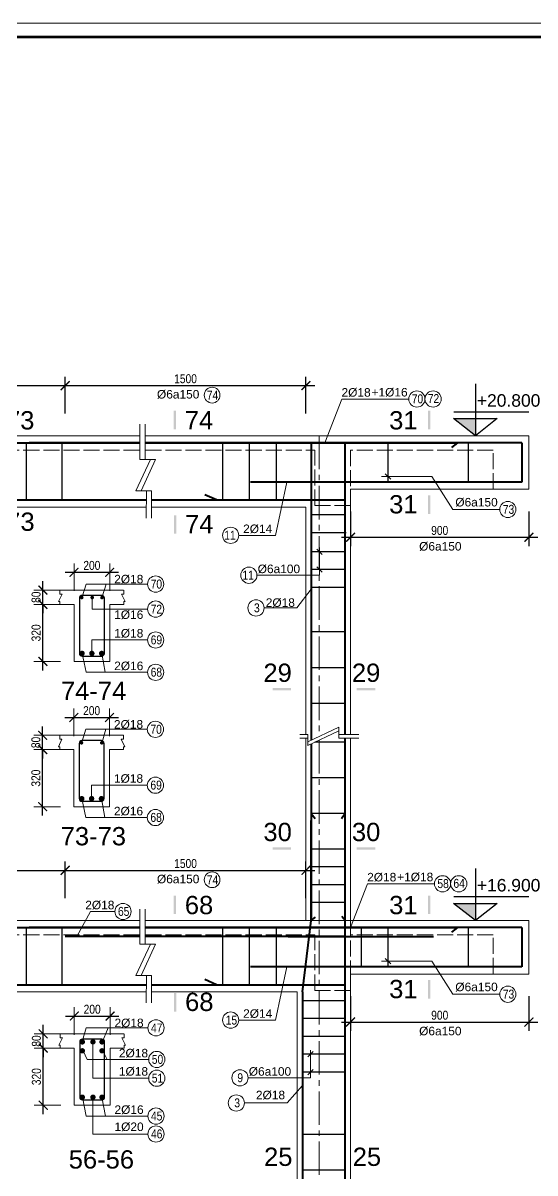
# Model space of a CAD drawing. Header units: inches. Extents: x 1604615 to 1925968, y -294302 to 52467.
# Drawn here: x 1695457 to 1706939, y -235985 to -210202 of the extents above; entities that cross this region are included whole.
import ezdxf

# ---------------------------------------------------------------- set-up
doc = ezdxf.new("R2010")
doc.units = ezdxf.units.IN
doc.header["$LTSCALE"] = 20
doc.header["$MEASUREMENT"] = 0
doc.linetypes.add('ACAD_ISO02W100', pattern=[15, 12, -3])
doc.linetypes.add('CENTER2', pattern=[1.125, 0.75, -0.125, 0.125, -0.125])
doc.layers.get('0').update_dxf_attribs({"lineweight": 13})
for name, color, linetype, lineweight in [('BORDER', 3, 'Continuous', 40), ('Duong bao', 4, 'Continuous', 30), ('duong thep', 211, 'Continuous', 70), ('net 0.2', 5, 'Continuous', 20), ('net dut', 7, 'Continuous', 9), ('truc', 16, 'CENTER2', 9)]:
    doc.layers.add(name, color=color, linetype=linetype, lineweight=lineweight)
doc.layers.add('kt', color=7, linetype='Continuous')
doc.layers.add('TEXT', color=9, linetype='Continuous')
doc.styles.add('chu', font='VHELVCN.TTF')
doc.styles.add('thep', font='ARIAL.TTF')
doc.dimstyles.new('tl100', dxfattribs={"dimscale": 100, "dimtxt": 2, "dimasz": 2, "dimexe": 2, "dimexo": 5, "dimgap": 0.5, "dimtad": 1, "dimdec": 0, "dimzin": 0, "dimdsep": 46, "dimtxsty": 'chu', "dimblk": 'ARCHTICK', "dimcen": 1, "dimdle": 2, "dimclrd": 1, "dimclre": 1, "dimclrt": 2, "dimadec": 0, "dimazin": 0, "dimtfac": 1, "dimtdec": 0, "dimtix": 1, "dimtofl": 0, "dimtmove": 0, "dimatfit": 3, "dimldrblk": 'ARCHTICK', "dimfxl": 1, "dimtolj": 1, "dimtzin": 0, "dimarcsym": 0})
doc.dimstyles.new('tl25', dxfattribs={"dimscale": 100, "dimtxt": 2, "dimasz": 2, "dimexe": 2, "dimexo": 3, "dimgap": 0.5, "dimtad": 1, "dimdec": 0, "dimlfac": 0.25, "dimdsep": 46, "dimtxsty": 'chu', "dimblk": 'ARCHTICK', "dimcen": 8, "dimdle": 2, "dimclrd": 1, "dimclre": 1, "dimclrt": 2, "dimadec": 0, "dimazin": 0, "dimtfac": 0.1, "dimtdec": 0, "dimtix": 1, "dimtmove": 2, "dimatfit": 3, "dimldrblk": 'ARCHTICK', "dimfxl": 6, "dimfxlon": 1, "dimtolj": 1, "dimlwe": -1, "dimarcsym": 0})

# ---------------------------------------------------------------- blocks, each defined once
blk = doc.blocks.new('_ArchTick')
at = {"color": 0, "linetype": 'ByBlock', "const_width": 0.15}
blk.add_lwpolyline([(-0.5, -0.5), (0.5, 0.5)], dxfattribs=at)
blk = doc.blocks.new('*D123')
at = {"color": 1, "lineweight": -2}
for p, q in [((1691526, -229199), (1696602, -229199)), ((1691726, -229823), (1691726, -228999)), ((1696402, -229823), (1696402, -228999))]:
    blk.add_line(p, q, dxfattribs=at)
at = {"layer": 'Defpoints', "color": 0}
for p in [(1696402, -229199), (1691726, -230323), (1696402, -230323)]:
    blk.add_point(p, dxfattribs=at)
at = {"color": 1, "lineweight": -2, "xscale": 200, "yscale": 200, "zscale": 200, "rotation": 180}
blk.add_blockref('_ArchTick', (1691726, -229199), dxfattribs=at)
at = {"color": 1, "lineweight": -2, "xscale": 200, "yscale": 200, "zscale": 200}
blk.add_blockref('_ArchTick', (1696402, -229199), dxfattribs=at)
at = {"color": 2, "insert": (1694064, -229047), "char_height": 200, "attachment_point": 5, "style": 'chu'}
blk.add_mtext('\\A1;2650', dxfattribs=at)
blk = doc.blocks.new('*D124')
at = {"color": 1, "lineweight": -2}
for p, q in [((1696202, -229199), (1702002, -229199)), ((1696402, -229823), (1696402, -228999)), ((1701802, -229823), (1701802, -228999))]:
    blk.add_line(p, q, dxfattribs=at)
at = {"layer": 'Defpoints', "color": 0}
for p in [(1701802, -229199), (1696402, -230323), (1701802, -230323)]:
    blk.add_point(p, dxfattribs=at)
at = {"color": 1, "lineweight": -2, "xscale": 200, "yscale": 200, "zscale": 200, "rotation": 180}
blk.add_blockref('_ArchTick', (1696402, -229199), dxfattribs=at)
at = {"color": 1, "lineweight": -2, "xscale": 200, "yscale": 200, "zscale": 200}
blk.add_blockref('_ArchTick', (1701802, -229199), dxfattribs=at)
at = {"color": 2, "insert": (1699102, -229047), "char_height": 200, "attachment_point": 5, "style": 'chu'}
blk.add_mtext('\\A1;1500', dxfattribs=at)
blk = doc.blocks.new('*D336')
at = {"color": 1, "lineweight": -2}
for p, q in [((1702802, -232023), (1702802, -232800)), ((1706802, -232023), (1706802, -232800)), ((1702602, -232600), (1707002, -232600))]:
    blk.add_line(p, q, dxfattribs=at)
at = {"layer": 'Defpoints', "color": 0}
for p in [(1702802, -231523), (1706802, -231523), (1706802, -232600)]:
    blk.add_point(p, dxfattribs=at)
at = {"color": 1, "lineweight": -2, "xscale": 200, "yscale": 200, "zscale": 200, "rotation": 180}
blk.add_blockref('_ArchTick', (1702802, -232600), dxfattribs=at)
at = {"color": 1, "lineweight": -2, "xscale": 200, "yscale": 200, "zscale": 200}
blk.add_blockref('_ArchTick', (1706802, -232600), dxfattribs=at)
at = {"color": 2, "insert": (1704802, -232448), "char_height": 200, "attachment_point": 5, "style": 'chu'}
blk.add_mtext('\\A1;900', dxfattribs=at)
blk = doc.blocks.new('*D346')
at = {"color": 1, "lineweight": -2}
for p, q in [((1702802, -221155), (1702802, -221932)), ((1706802, -221155), (1706802, -221932)), ((1702602, -221732), (1707002, -221732))]:
    blk.add_line(p, q, dxfattribs=at)
at = {"layer": 'Defpoints', "color": 0}
for p in [(1702802, -220655), (1706802, -220655), (1706802, -221732)]:
    blk.add_point(p, dxfattribs=at)
at = {"color": 1, "lineweight": -2, "xscale": 200, "yscale": 200, "zscale": 200, "rotation": 180}
blk.add_blockref('_ArchTick', (1702802, -221732), dxfattribs=at)
at = {"color": 1, "lineweight": -2, "xscale": 200, "yscale": 200, "zscale": 200}
blk.add_blockref('_ArchTick', (1706802, -221732), dxfattribs=at)
at = {"color": 2, "insert": (1704802, -221580), "char_height": 200, "attachment_point": 5, "style": 'chu'}
blk.add_mtext('\\A1;900', dxfattribs=at)
blk = doc.blocks.new('*D133')
at = {"color": 1, "lineweight": -2}
blk.add_line((1707823, -239027), (1707823, -234200), dxfattribs=at)
at = {"color": 1}
for p, q in [((1707223, -234400), (1708023, -234400)), ((1707223, -238827), (1708023, -238827))]:
    blk.add_line(p, q, dxfattribs=at)
at = {"layer": 'Defpoints', "color": 0}
for p in [(1702682, -234400), (1707823, -234400), (1702682, -238827)]:
    blk.add_point(p, dxfattribs=at)
at = {"color": 1, "lineweight": -2, "xscale": 200, "yscale": 200, "zscale": 200}
for p, rotation in [((1707823, -234400), 90), ((1707823, -238827), 270)]:
    blk.add_blockref('_ArchTick', p, dxfattribs=dict(at, rotation=rotation))
at = {"color": 2, "insert": (1707671, -236614), "char_height": 200, "attachment_point": 5, "rotation": 90, "style": 'chu'}
blk.add_mtext('\\A1;2700', dxfattribs=at)
blk = doc.blocks.new('*D134')
at = {"color": 1}
for p, q in [((1707223, -231999), (1708023, -231999)), ((1707223, -234400), (1708023, -234400))]:
    blk.add_line(p, q, dxfattribs=at)
at = {"color": 1, "lineweight": -2}
blk.add_line((1707823, -234600), (1707823, -231799), dxfattribs=at)
at = {"layer": 'Defpoints', "color": 0}
for p in [(1701402, -231999), (1707823, -231999), (1702682, -234400)]:
    blk.add_point(p, dxfattribs=at)
at = {"color": 1, "lineweight": -2, "xscale": 200, "yscale": 200, "zscale": 200}
for p, rotation in [((1707823, -231999), 90), ((1707823, -234400), 270)]:
    blk.add_blockref('_ArchTick', p, dxfattribs=dict(at, rotation=rotation))
at = {"color": 2, "insert": (1707671, -233200), "char_height": 200, "attachment_point": 5, "rotation": 90, "style": 'chu'}
blk.add_mtext('\\A1;600', dxfattribs=at)
blk = doc.blocks.new('*D135')
at = {"color": 1, "lineweight": -2}
blk.add_line((1707823, -230523), (1707823, -227760), dxfattribs=at)
at = {"color": 1}
for p, q in [((1707223, -227960), (1708023, -227960)), ((1707223, -230323), (1708023, -230323))]:
    blk.add_line(p, q, dxfattribs=at)
at = {"layer": 'Defpoints', "color": 0}
for p in [(1702682, -227960), (1707823, -227960), (1702802, -230323)]:
    blk.add_point(p, dxfattribs=at)
at = {"color": 1, "lineweight": -2, "xscale": 200, "yscale": 200, "zscale": 200}
for p, rotation in [((1707823, -227960), 90), ((1707823, -230323), 270)]:
    blk.add_blockref('_ArchTick', p, dxfattribs=dict(at, rotation=rotation))
at = {"color": 2, "insert": (1707671, -229141), "char_height": 200, "attachment_point": 5, "rotation": 90, "style": 'chu'}
blk.add_mtext('\\A1;600', dxfattribs=at)
blk = doc.blocks.new('*D136')
at = {"color": 1, "lineweight": -2}
blk.add_line((1707823, -228160), (1707823, -223332), dxfattribs=at)
at = {"color": 1}
for p, q in [((1707223, -223532), (1708023, -223532)), ((1707223, -227960), (1708023, -227960))]:
    blk.add_line(p, q, dxfattribs=at)
at = {"layer": 'Defpoints', "color": 0}
for p in [(1702682, -223532), (1707823, -223532), (1702682, -227960)]:
    blk.add_point(p, dxfattribs=at)
at = {"color": 1, "lineweight": -2, "xscale": 200, "yscale": 200, "zscale": 200}
for p, rotation in [((1707823, -223532), 90), ((1707823, -227960), 270)]:
    blk.add_blockref('_ArchTick', p, dxfattribs=dict(at, rotation=rotation))
at = {"color": 2, "insert": (1707671, -225746), "char_height": 200, "attachment_point": 5, "rotation": 90, "style": 'chu'}
blk.add_mtext('\\A1;2700', dxfattribs=at)
blk = doc.blocks.new('*D137')
at = {"color": 1, "lineweight": -2}
blk.add_line((1707823, -223732), (1707823, -220932), dxfattribs=at)
at = {"color": 1}
for p, q in [((1707223, -221132), (1708023, -221132)), ((1707223, -223532), (1708023, -223532))]:
    blk.add_line(p, q, dxfattribs=at)
at = {"layer": 'Defpoints', "color": 0}
for p in [(1701402, -221132), (1707823, -221132), (1702682, -223532)]:
    blk.add_point(p, dxfattribs=at)
at = {"color": 1, "lineweight": -2, "xscale": 200, "yscale": 200, "zscale": 200}
for p, rotation in [((1707823, -221132), 90), ((1707823, -223532), 270)]:
    blk.add_blockref('_ArchTick', p, dxfattribs=dict(at, rotation=rotation))
at = {"color": 2, "insert": (1707671, -222332), "char_height": 200, "attachment_point": 5, "rotation": 90, "style": 'chu'}
blk.add_mtext('\\A1;600', dxfattribs=at)
blk = doc.blocks.new('*D361')
at = {"color": 1, "lineweight": -2}
blk.add_line((1708723, -241391), (1708723, -230123), dxfattribs=at)
at = {"color": 1}
for p, q in [((1708123, -230323), (1708923, -230323)), ((1708123, -241191), (1708923, -241191))]:
    blk.add_line(p, q, dxfattribs=at)
at = {"layer": 'Defpoints', "color": 0}
for p in [(1706802, -230323), (1708723, -230323), (1706802, -241191)]:
    blk.add_point(p, dxfattribs=at)
at = {"color": 1, "lineweight": -2, "xscale": 200, "yscale": 200, "zscale": 200}
for p, rotation in [((1708723, -230323), 90), ((1708723, -241191), 270)]:
    blk.add_blockref('_ArchTick', p, dxfattribs=dict(at, rotation=rotation))
at = {"color": 2, "insert": (1708571, -235757), "char_height": 200, "attachment_point": 5, "rotation": 90, "style": 'chu'}
blk.add_mtext('\\A1;3900', dxfattribs=at)
blk = doc.blocks.new('*D362')
at = {"color": 1, "lineweight": -2}
blk.add_line((1708723, -230523), (1708723, -219255), dxfattribs=at)
at = {"color": 1}
for p, q in [((1708123, -219455), (1708923, -219455)), ((1708123, -230323), (1708923, -230323))]:
    blk.add_line(p, q, dxfattribs=at)
at = {"layer": 'Defpoints', "color": 0}
for p in [(1706802, -219455), (1708723, -219455), (1706802, -230323)]:
    blk.add_point(p, dxfattribs=at)
at = {"color": 1, "lineweight": -2, "xscale": 200, "yscale": 200, "zscale": 200}
for p, rotation in [((1708723, -219455), 90), ((1708723, -230323), 270)]:
    blk.add_blockref('_ArchTick', p, dxfattribs=dict(at, rotation=rotation))
at = {"color": 2, "insert": (1708571, -224889), "char_height": 200, "attachment_point": 5, "rotation": 90, "style": 'chu'}
blk.add_mtext('\\A1;3900', dxfattribs=at)
blk = doc.blocks.new('*D239')
at = {"color": 1}
for p, q in [((1696608, -232885), (1696608, -232266)), ((1697408, -232885), (1697408, -232266))]:
    blk.add_line(p, q, dxfattribs=at)
at = {"color": 1, "lineweight": -2}
blk.add_line((1696408, -232466), (1697608, -232466), dxfattribs=at)
at = {"layer": 'Defpoints', "color": 0}
for p in [(1697408, -232466), (1696608, -233185), (1697408, -233185)]:
    blk.add_point(p, dxfattribs=at)
at = {"color": 1, "lineweight": -2, "xscale": 200, "yscale": 200, "zscale": 200, "rotation": 180}
blk.add_blockref('_ArchTick', (1696608, -232466), dxfattribs=at)
at = {"color": 1, "lineweight": -2, "xscale": 200, "yscale": 200, "zscale": 200}
blk.add_blockref('_ArchTick', (1697408, -232466), dxfattribs=at)
at = {"color": 2, "insert": (1697008, -232314), "char_height": 200, "attachment_point": 5, "style": 'chu'}
blk.add_mtext('\\A1;200', dxfattribs=at)
blk = doc.blocks.new('*D240')
at = {"color": 1, "lineweight": -2}
blk.add_line((1695910, -234665), (1695910, -232985), dxfattribs=at)
at = {"color": 1}
for p, q in [((1696308, -233185), (1695710, -233185)), ((1696308, -234465), (1695710, -234465))]:
    blk.add_line(p, q, dxfattribs=at)
at = {"layer": 'Defpoints', "color": 0}
for p in [(1695910, -233185), (1696608, -233185), (1696608, -234465)]:
    blk.add_point(p, dxfattribs=at)
at = {"color": 1, "lineweight": -2, "xscale": 200, "yscale": 200, "zscale": 200}
for p, rotation in [((1695910, -233185), 90), ((1695910, -234465), 270)]:
    blk.add_blockref('_ArchTick', p, dxfattribs=dict(at, rotation=rotation))
at = {"color": 2, "insert": (1695758, -233825), "char_height": 200, "attachment_point": 5, "rotation": 90, "style": 'chu'}
blk.add_mtext('\\A1;320', dxfattribs=at)
blk = doc.blocks.new('*D241')
at = {"color": 1, "lineweight": -2}
for p, q in [((1695910, -232865), (1695910, -232665)), ((1695910, -233185), (1695910, -232865)), ((1695910, -233185), (1695910, -233385))]:
    blk.add_line(p, q, dxfattribs=at)
at = {"color": 1}
for p, q in [((1696308, -232865), (1695710, -232865)), ((1696308, -233185), (1695710, -233185))]:
    blk.add_line(p, q, dxfattribs=at)
at = {"layer": 'Defpoints', "color": 0}
for p in [(1695910, -232865), (1696608, -232865), (1696608, -233185)]:
    blk.add_point(p, dxfattribs=at)
at = {"color": 1, "lineweight": -2, "xscale": 200, "yscale": 200, "zscale": 200}
for p, rotation in [((1695910, -232865), 270), ((1695910, -233185), 90)]:
    blk.add_blockref('_ArchTick', p, dxfattribs=dict(at, rotation=rotation))
at = {"color": 2, "insert": (1695758, -233025), "char_height": 200, "attachment_point": 5, "rotation": 90, "style": 'chu'}
blk.add_mtext('\\A1;80', dxfattribs=at)
blk = doc.blocks.new('*D272')
at = {"color": 1}
for p, q in [((1696596, -226192), (1696596, -225573)), ((1697396, -226192), (1697396, -225573))]:
    blk.add_line(p, q, dxfattribs=at)
at = {"color": 1, "lineweight": -2}
blk.add_line((1696396, -225773), (1697596, -225773), dxfattribs=at)
at = {"layer": 'Defpoints', "color": 0}
for p in [(1697396, -225773), (1696596, -226492), (1697396, -226492)]:
    blk.add_point(p, dxfattribs=at)
at = {"color": 1, "lineweight": -2, "xscale": 200, "yscale": 200, "zscale": 200, "rotation": 180}
blk.add_blockref('_ArchTick', (1696596, -225773), dxfattribs=at)
at = {"color": 1, "lineweight": -2, "xscale": 200, "yscale": 200, "zscale": 200}
blk.add_blockref('_ArchTick', (1697396, -225773), dxfattribs=at)
at = {"color": 2, "insert": (1696996, -225620), "char_height": 200, "attachment_point": 5, "style": 'chu'}
blk.add_mtext('\\A1;200', dxfattribs=at)
blk = doc.blocks.new('*D273')
at = {"color": 1, "lineweight": -2}
blk.add_line((1695898, -227972), (1695898, -226292), dxfattribs=at)
at = {"color": 1}
for p, q in [((1696296, -226492), (1695698, -226492)), ((1696296, -227772), (1695698, -227772))]:
    blk.add_line(p, q, dxfattribs=at)
at = {"layer": 'Defpoints', "color": 0}
for p in [(1695898, -226492), (1696596, -226492), (1696596, -227772)]:
    blk.add_point(p, dxfattribs=at)
at = {"color": 1, "lineweight": -2, "xscale": 200, "yscale": 200, "zscale": 200}
for p, rotation in [((1695898, -226492), 90), ((1695898, -227772), 270)]:
    blk.add_blockref('_ArchTick', p, dxfattribs=dict(at, rotation=rotation))
at = {"color": 2, "insert": (1695746, -227132), "char_height": 200, "attachment_point": 5, "rotation": 90, "style": 'chu'}
blk.add_mtext('\\A1;320', dxfattribs=at)
blk = doc.blocks.new('*D274')
at = {"color": 1, "lineweight": -2}
for p, q in [((1695898, -226172), (1695898, -225972)), ((1695898, -226492), (1695898, -226172)), ((1695898, -226492), (1695898, -226692))]:
    blk.add_line(p, q, dxfattribs=at)
at = {"color": 1}
for p, q in [((1696296, -226172), (1695698, -226172)), ((1696296, -226492), (1695698, -226492))]:
    blk.add_line(p, q, dxfattribs=at)
at = {"layer": 'Defpoints', "color": 0}
for p in [(1695898, -226172), (1696596, -226172), (1696596, -226492)]:
    blk.add_point(p, dxfattribs=at)
at = {"color": 1, "lineweight": -2, "xscale": 200, "yscale": 200, "zscale": 200}
for p, rotation in [((1695898, -226172), 270), ((1695898, -226492), 90)]:
    blk.add_blockref('_ArchTick', p, dxfattribs=dict(at, rotation=rotation))
at = {"color": 2, "insert": (1695746, -226332), "char_height": 200, "attachment_point": 5, "rotation": 90, "style": 'chu'}
blk.add_mtext('\\A1;80', dxfattribs=at)
blk = doc.blocks.new('*D275')
at = {"color": 1}
for p, q in [((1696601, -222936), (1696601, -222317)), ((1697401, -222936), (1697401, -222317))]:
    blk.add_line(p, q, dxfattribs=at)
at = {"color": 1, "lineweight": -2}
blk.add_line((1696401, -222517), (1697601, -222517), dxfattribs=at)
at = {"layer": 'Defpoints', "color": 0}
for p in [(1697401, -222517), (1696601, -223236), (1697401, -223236)]:
    blk.add_point(p, dxfattribs=at)
at = {"color": 1, "lineweight": -2, "xscale": 200, "yscale": 200, "zscale": 200, "rotation": 180}
blk.add_blockref('_ArchTick', (1696601, -222517), dxfattribs=at)
at = {"color": 1, "lineweight": -2, "xscale": 200, "yscale": 200, "zscale": 200}
blk.add_blockref('_ArchTick', (1697401, -222517), dxfattribs=at)
at = {"color": 2, "insert": (1697001, -222364), "char_height": 200, "attachment_point": 5, "style": 'chu'}
blk.add_mtext('\\A1;200', dxfattribs=at)
blk = doc.blocks.new('*D276')
at = {"color": 1}
for p, q in [((1696301, -223236), (1695703, -223236)), ((1696301, -224516), (1695703, -224516))]:
    blk.add_line(p, q, dxfattribs=at)
at = {"color": 1, "lineweight": -2}
blk.add_line((1695903, -224716), (1695903, -223036), dxfattribs=at)
at = {"layer": 'Defpoints', "color": 0}
for p in [(1695903, -223236), (1696601, -223236), (1696601, -224516)]:
    blk.add_point(p, dxfattribs=at)
at = {"color": 1, "lineweight": -2, "xscale": 200, "yscale": 200, "zscale": 200}
for p, rotation in [((1695903, -223236), 90), ((1695903, -224516), 270)]:
    blk.add_blockref('_ArchTick', p, dxfattribs=dict(at, rotation=rotation))
at = {"color": 2, "insert": (1695751, -223876), "char_height": 200, "attachment_point": 5, "rotation": 90, "style": 'chu'}
blk.add_mtext('\\A1;320', dxfattribs=at)
blk = doc.blocks.new('*D277')
at = {"color": 1, "lineweight": -2}
for p, q in [((1695903, -222916), (1695903, -222716)), ((1695903, -223236), (1695903, -222916)), ((1695903, -223236), (1695903, -223436))]:
    blk.add_line(p, q, dxfattribs=at)
at = {"color": 1}
for p, q in [((1696301, -222916), (1695703, -222916)), ((1696301, -223236), (1695703, -223236))]:
    blk.add_line(p, q, dxfattribs=at)
at = {"layer": 'Defpoints', "color": 0}
for p in [(1695903, -222916), (1696601, -222916), (1696601, -223236)]:
    blk.add_point(p, dxfattribs=at)
at = {"color": 1, "lineweight": -2, "xscale": 200, "yscale": 200, "zscale": 200}
for p, rotation in [((1695903, -222916), 270), ((1695903, -223236), 90)]:
    blk.add_blockref('_ArchTick', p, dxfattribs=dict(at, rotation=rotation))
at = {"color": 2, "insert": (1695751, -223076), "char_height": 200, "attachment_point": 5, "rotation": 90, "style": 'chu'}
blk.add_mtext('\\A1;80', dxfattribs=at)
blk = doc.blocks.new('*D279')
at = {"color": 1, "lineweight": -2}
for p, q in [((1691526, -218332), (1696602, -218332)), ((1691726, -218955), (1691726, -218132)), ((1696402, -218955), (1696402, -218132))]:
    blk.add_line(p, q, dxfattribs=at)
at = {"layer": 'Defpoints', "color": 0}
for p in [(1696402, -218332), (1691726, -219455), (1696402, -219455)]:
    blk.add_point(p, dxfattribs=at)
at = {"color": 1, "lineweight": -2, "xscale": 200, "yscale": 200, "zscale": 200, "rotation": 180}
blk.add_blockref('_ArchTick', (1691726, -218332), dxfattribs=at)
at = {"color": 1, "lineweight": -2, "xscale": 200, "yscale": 200, "zscale": 200}
blk.add_blockref('_ArchTick', (1696402, -218332), dxfattribs=at)
at = {"color": 2, "insert": (1694064, -218179), "char_height": 200, "attachment_point": 5, "style": 'chu'}
blk.add_mtext('\\A1;2650', dxfattribs=at)
blk = doc.blocks.new('*D280')
at = {"color": 1, "lineweight": -2}
for p, q in [((1696202, -218332), (1702002, -218332)), ((1696402, -218955), (1696402, -218132)), ((1701802, -218955), (1701802, -218132))]:
    blk.add_line(p, q, dxfattribs=at)
at = {"layer": 'Defpoints', "color": 0}
for p in [(1701802, -218332), (1696402, -219455), (1701802, -219455)]:
    blk.add_point(p, dxfattribs=at)
at = {"color": 1, "lineweight": -2, "xscale": 200, "yscale": 200, "zscale": 200, "rotation": 180}
blk.add_blockref('_ArchTick', (1696402, -218332), dxfattribs=at)
at = {"color": 1, "lineweight": -2, "xscale": 200, "yscale": 200, "zscale": 200}
blk.add_blockref('_ArchTick', (1701802, -218332), dxfattribs=at)
at = {"color": 2, "insert": (1699102, -218179), "char_height": 200, "attachment_point": 5, "style": 'chu'}
blk.add_mtext('\\A1;1500', dxfattribs=at)

msp = doc.modelspace()

# ---------------------------------------------------------------- hatches: boundary and pattern name
at = {"layer": 'kt'}
for points in [[(1705113.4, -219071.7), (1705603.1, -219455.5), (1705603.1, -219071.7)], [(1705113.4, -219071.7), (1705603.1, -219455.5), (1705603.1, -219071.7)], [(1705113.4, -229939.5), (1705603.1, -230323.2), (1705603.1, -229939.5)], [(1705113.4, -229939.5), (1705603.1, -230323.2), (1705603.1, -229939.5)]]:
    msp.add_hatch(color=256, dxfattribs=at).paths.add_polyline_path(points)

# ---------------------------------------------------------------- linework, layer by layer
at = {"ltscale": 0.1}
for p, q in [((1698079.7, -219198.5), (1698079.7, -219988.1)), ((1698199.7, -219988.1), (1698199.7, -219198.5)), ((1706802, -220655.5), (1706802, -219455.5)), ((1697988, -220688.6), (1698312.9, -219988.1)), ((1698079.7, -219988.1), (1698431.4, -219988.1)), ((1698431.4, -219988.1), (1698106.5, -220688.6)), ((1698312.9, -219988.1), (1698199.7, -219988.1)), ((1698223.1, -220688.6), (1697988, -220688.6)), ((1698106.5, -220688.6), (1698339.7, -220688.6)), ((1698221, -221300.6), (1698223.1, -220688.6)), ((1698339.7, -220688.6), (1698339.7, -221300.6)), ((1702802, -220655.5), (1702802, -226152.8)), ((1702802, -220655.5), (1706802, -220655.5)), ((1694253.4, -221055.5), (1698221.8, -221055.5)), ((1698339.7, -221055.5), (1701802, -221055.5)), ((1701802, -221055.5), (1701802, -226152.8)), ((1701802, -226235.4), (1701802, -230323.2)), ((1702802, -226235.4), (1702802, -230323.2)), ((1698079.7, -230066.2), (1698079.7, -230855.9)), ((1698199.7, -230855.9), (1698199.7, -230066.2)), ((1701802, -230323.2), (1702802, -230323.2)), ((1706802, -231523.2), (1706802, -230323.2)), ((1697988, -231556.4), (1698312.9, -230855.9)), ((1698079.7, -230855.9), (1698431.4, -230855.9)), ((1698431.4, -230855.9), (1698106.5, -231556.4)), ((1698312.9, -230855.9), (1698199.7, -230855.9)), ((1698223.1, -231556.4), (1697988, -231556.4)), ((1698106.5, -231556.4), (1698339.7, -231556.4)), ((1698221, -232168.4), (1698223.1, -231556.4)), ((1698339.7, -231556.4), (1698339.7, -232168.4)), ((1702802, -231523.2), (1702802, -236649.2)), ((1702802, -231523.2), (1706802, -231523.2)), ((1694253.4, -231923.2), (1698221.8, -231923.2)), ((1698339.7, -231923.2), (1701602, -231923)), ((1701602, -231923.2), (1701602, -236649.2))]:
    msp.add_line(p, q, dxfattribs=at)
for p, q in [((1703701.9, -220429.9), (1703582.2, -220309.4)), ((1702162.2, -222115.7), (1702042.5, -221995.2)), ((1702162.2, -222515.7), (1702042.5, -222395.2)), ((1696601.2, -222915.8), (1696288.8, -222915.8)), ((1697401.2, -222915.8), (1696601.2, -222915.8)), ((1696781.2, -223065.8), (1696869.9, -222781.1)), ((1696869.9, -222781.1), (1698250.1, -222781.1)), ((1697234.3, -223065.8), (1697323, -222781.1)), ((1697401.2, -222915.8), (1697713.6, -222915.8)), ((1696601.2, -223235.8), (1696285.2, -223235.8)), ((1696601.2, -223235.8), (1696601.2, -224515.8)), ((1697008.9, -223083.2), (1697008.9, -223341.7)), ((1697401.2, -224515.8), (1697401.2, -223235.8)), ((1697401.2, -223235.8), (1697717.2, -223235.8)), ((1697008.9, -223341.7), (1698250, -223341.7)), ((1697001.2, -224335.8), (1697001.2, -224034.6)), ((1697001.2, -224034.6), (1698243.9, -224034.6)), ((1696601.2, -224515.8), (1697401.2, -224515.8)), ((1696775.7, -226321.9), (1696864.4, -226037.1)), ((1696864.4, -226037.1), (1698244.6, -226037.1)), ((1697228.8, -226321.9), (1697317.5, -226037.1)), ((1696595.7, -226171.9), (1696283.3, -226171.9)), ((1697395.7, -226171.9), (1696595.7, -226171.9)), ((1697395.7, -226171.9), (1697708.1, -226171.9)), ((1696595.7, -226491.9), (1696279.7, -226491.9)), ((1696595.7, -226491.9), (1696595.7, -227771.9)), ((1697395.7, -227771.9), (1697395.7, -226491.9)), ((1697395.7, -226491.9), (1697711.7, -226491.9)), ((1696995.7, -227591.9), (1696995.7, -227290.7)), ((1696995.7, -227290.7), (1698238.4, -227290.7)), ((1696595.7, -227771.9), (1697395.7, -227771.9)), ((1703701.9, -231297.6), (1703582.2, -231177.1)), ((1696608, -232865), (1696295.6, -232865)), ((1697408, -232865), (1696608, -232865)), ((1697025, -233045), (1697025, -233859.6)), ((1697408, -232865), (1697720.4, -232865)), ((1696608, -233185), (1696292, -233185)), ((1696608, -233185), (1696608, -234465)), ((1697245, -233245), (1697345.4, -233438.8)), ((1697408, -234465), (1697408, -233185)), ((1697408, -233185), (1697724, -233185)), ((1701842.5, -233383.5), (1701962.2, -233262.9)), ((1701842.5, -233783.5), (1701962.2, -233662.9)), ((1697025, -233859.6), (1698273.1, -233859.6)), ((1697025, -234285), (1697025, -235111.3)), ((1696608, -234465), (1697408, -234465)), ((1697025, -235111.3), (1698255.4, -235111.3))]:
    msp.add_line(p, q)
msp.add_lwpolyline([(1604615, -210202.5), (1604615, -294302.5), (1723515, -294302.5), (1723515, -210202.5)], close=True)
for points in [[(1702227, -219615.5), (1702609, -218632.9), (1704107.9, -218632.9)], [(1703492.7, -220369.6), (1704625.2, -220369.6), (1705097.8, -221109), (1706147.3, -221109)], [(1701370.2, -220495.5), (1701120.7, -221689.2), (1700296.3, -221689.2)], [(1702102.4, -221961.1), (1702102.4, -222582.9), (1700704.2, -222582.9)], [(1696285.2, -222915.8), (1696285.2, -223004.5), (1696336.1, -223004.5), (1696255.4, -223172.9), (1696285.2, -223172.9), (1696285.2, -223235.8)], [(1697717.2, -222915.8), (1697717.2, -223004.5), (1697666.3, -223004.5), (1697747.1, -223172.9), (1697717.2, -223172.9), (1697717.2, -223235.8)], [(1701922, -222891.9), (1701599.9, -223316.4), (1700863.6, -223316.4)], [(1696781.2, -224335.8), (1696869.9, -224759.4), (1698250.1, -224759.4)], [(1697221.2, -224335.8), (1697298.6, -224759.4)], [(1696279.7, -226171.9), (1696279.7, -226260.6), (1696330.6, -226260.6), (1696249.8, -226429), (1696279.7, -226429), (1696279.7, -226491.9)], [(1697711.7, -226171.9), (1697711.7, -226260.6), (1697660.8, -226260.6), (1697741.5, -226429), (1697711.7, -226429), (1697711.7, -226491.9)], [(1696775.7, -227591.9), (1696864.4, -228015.5), (1698244.6, -228015.5)], [(1697215.7, -227591.9), (1697293.1, -228015.5)], [(1702802, -230483.2), (1703184, -229500.6), (1704682.9, -229500.6)], [(1696664.4, -230683.2), (1696972.2, -230121.9), (1697516.4, -230121.9)], [(1703492.7, -231237.4), (1704625.2, -231237.4), (1705097.8, -231976.7), (1706147.3, -231976.7)], [(1701370.2, -231363.2), (1701120.7, -232556.9), (1700296.3, -232556.9)], [(1696788, -233015), (1696876.7, -232730.2), (1698256.9, -232730.2)], [(1697228, -233075), (1697366, -232730.2)], [(1696292, -232865), (1696292, -232953.7), (1696342.9, -232953.7), (1696262.2, -233122.1), (1696292, -233122.1), (1696292, -233185)], [(1697724, -232865), (1697724, -232953.7), (1697673.1, -232953.7), (1697753.9, -233122.1), (1697724, -233122.1), (1697724, -233185)], [(1696805, -233245), (1696893.7, -233438.8), (1698275.3, -233438.8)], [(1701902.4, -233228.8), (1701902.4, -233850.7), (1700504.2, -233850.7)], [(1701722, -234021.7), (1701383.2, -234414.6), (1700422, -234414.6)], [(1696788, -234285), (1696876.7, -234708.6), (1698256.9, -234708.6)], [(1697228, -234285), (1697305.4, -234708.6)]]:
    msp.add_lwpolyline(points)
for points in [[(1694113.4, -219455.5), (1698079.7, -219455.5)], [(1698199.7, -219455.5), (1702802, -219455.5)], [(1706802, -219455.5), (1702802, -219455.5)], [(1702984.8, -226152.2), (1702542.2, -226153.7), (1702542.2, -225989.2), (1701840.7, -226314.6), (1701840.7, -226235.4), (1701666.3, -226235.4)], [(1701666.3, -226151.4), (1701840.7, -226151.4), (1701840.7, -226397.6), (1702542.2, -226072.1), (1702542.2, -226235.4), (1702984.8, -226235.4)], [(1694113.4, -230323.2), (1698079.7, -230323.2)], [(1698199.7, -230323.2), (1701802, -230323.2)], [(1706802, -230323.2), (1702802, -230323.2)]]:
    msp.add_lwpolyline(points, dxfattribs=at)
for points, const_width in [([(1696754.1, -223083.2, -1.0105372), (1696794.1, -223083.6, -0.9895727)], 40), ([(1696988.9, -223083.2, -1.0105372), (1697028.9, -223083.6, -0.9895727)], 40), ([(1697248.3, -223083.2, 1.0105372), (1697208.3, -223083.6, 0.9895727)], 40), ([(1696751.2, -224335.8, 1), (1696811.2, -224335.8, 1)], 60), ([(1696971.2, -224335.8, 1), (1697031.2, -224335.8, 1)], 60), ([(1697251.2, -224335.8, -1), (1697191.2, -224335.8, -1)], 60), ([(1696748.6, -226339.3, -1.0105372), (1696788.6, -226339.7, -0.9895727)], 40), ([(1697242.8, -226339.3, 1.0105372), (1697202.8, -226339.7, 0.9895727)], 40), ([(1696745.7, -227591.9, 1), (1696805.7, -227591.9, 1)], 60), ([(1696965.7, -227591.9, 1), (1697025.7, -227591.9, 1)], 60), ([(1697245.7, -227591.9, -1), (1697185.7, -227591.9, -1)], 60), ([(1696758, -233045, -1), (1696818, -233045, -1)], 60), ([(1696995, -233045, -1), (1697055, -233045, -1)], 60), ([(1697258, -233045, 1), (1697198, -233045, 1)], 60), ([(1696758, -233245, -1), (1696818, -233245, -1)], 60), ([(1697258, -233245, 1), (1697198, -233245, 1)], 60), ([(1696758, -234285, 1), (1696818, -234285, 1)], 60), ([(1696995, -234285, 1), (1697055, -234285, 1)], 60), ([(1697258, -234285, -1), (1697198, -234285, -1)], 60)]:
    msp.add_lwpolyline(points, format="xyb", close=True, dxfattribs=dict(const_width=const_width))
for centre, radius in [((1699698, -218545.5), 176.4), ((1704289.8, -218632.9), 181.9), ((1704653.5, -218632.9), 181.9), ((1706329.2, -221109), 181.9), ((1700114.4, -221689.2), 181.9), ((1700522.3, -222582.9), 181.9), ((1698432, -222781.1), 181.9), ((1698431.9, -223341.7), 181.9), ((1700681.7, -223316.4), 181.9), ((1698432, -224034.6), 181.9), ((1698432, -224759.4), 181.9), ((1698426.5, -226037.1), 181.9), ((1698426.5, -227290.7), 181.9), ((1698426.5, -228015.5), 181.9), ((1699698, -229410.5), 176.4), ((1704864.8, -229500.6), 181.9), ((1705228.6, -229500.6), 181.9), ((1697698.3, -230121.9), 181.9), ((1706329.2, -231976.7), 181.9), ((1698438.8, -232730.2), 181.9), ((1700114.4, -232556.9), 181.9), ((1698457.2, -233438.8), 181.9), ((1698457.2, -233859.6), 181.9), ((1700322.3, -233850.7), 181.9), ((1700240.1, -234414.6), 181.9), ((1698438.8, -234708.6), 181.9), ((1698438.8, -235111.3), 181.9)]:
    msp.add_circle(centre, radius)
for p in [(1696754.1, -223083.2), (1696754.1, -223083.2), (1696754.1, -223083.2), (1696754.1, -223083.2), (1696784.1, -223065.9), (1696784.1, -223065.9), (1696784.1, -223065.9), (1696784.1, -223065.9), (1696784.1, -223100.5), (1696784.1, -223100.5), (1696784.1, -223100.5), (1696784.1, -223100.5), (1697018.9, -223100.5), (1697018.9, -223100.5), (1697018.9, -223100.5), (1697018.9, -223100.5), (1696748.6, -226339.3), (1696748.6, -226339.3), (1696748.6, -226339.3), (1696748.6, -226339.3), (1696778.6, -226321.9), (1696778.6, -226321.9), (1696778.6, -226321.9), (1696778.6, -226321.9), (1696778.6, -226356.6), (1696778.6, -226356.6), (1696778.6, -226356.6), (1696778.6, -226356.6)]:
    msp.add_point(p)
for points in [[(1698886.5, -218897.1), (1698836.5, -218897.1), (1698886.5, -219311.4), (1698836.5, -219311.4)], [(1704542, -218897.1), (1704592, -218897.1), (1704542, -219311.4), (1704592, -219311.4)], [(1704542, -220792.6), (1704592, -220792.6), (1704542, -221206.9), (1704592, -221206.9)], [(1698892.1, -221240.6), (1698842.1, -221240.6), (1698892.1, -221654.9), (1698842.1, -221654.9)], [(1701468.9, -225163.8), (1701468.9, -225113.8), (1701054.6, -225163.8), (1701054.6, -225113.8)], [(1703356.2, -225163.8), (1703356.2, -225113.8), (1702941.9, -225163.8), (1702941.9, -225113.8)], [(1701468.9, -228733.9), (1701468.9, -228683.9), (1701054.6, -228733.9), (1701054.6, -228683.9)], [(1703356.2, -228733.9), (1703356.2, -228683.9), (1702941.9, -228733.9), (1702941.9, -228683.9)], [(1698886.5, -229764.8), (1698836.5, -229764.8), (1698886.5, -230179.1), (1698836.5, -230179.1)], [(1704542, -229764.8), (1704592, -229764.8), (1704542, -230179.1), (1704592, -230179.1)], [(1704542, -231660.3), (1704592, -231660.3), (1704542, -232074.6), (1704592, -232074.6)], [(1698892.1, -231952), (1698842.1, -231952), (1698892.1, -232366.3), (1698842.1, -232366.3)]]:
    msp.add_trace(points)
at = {"layer": 'BORDER', "ltscale": 0.1}
for p, q in [((1694113.4, -219615.5), (1698079.7, -219615.5)), ((1698079.7, -219615.5), (1695592.4, -219615.5)), ((1698199.7, -219615.5), (1702682, -219615.5)), ((1706642, -219615.5), (1698199.7, -219615.5)), ((1701922, -219615.5), (1701922, -226276.9)), ((1694253.4, -220895.5), (1698222.4, -220895.5)), ((1698339.7, -220895.5), (1702682, -220895.5)), ((1699795.8, -220895.5), (1699532.1, -220778.6)), ((1701922, -226359.8), (1701922, -230323.2)), ((1701922, -227923.2), (1702008.8, -228033.2)), ((1701922, -230323.2), (1701922, -228083.2)), ((1694113.4, -230483.2), (1698079.7, -230483.2)), ((1698079.7, -230483.2), (1695592.4, -230483.2)), ((1698199.7, -230483.2), (1702682, -230483.2)), ((1706642, -230483.2), (1698199.7, -230483.2)), ((1701722, -231923.2), (1701922, -230323.2)), ((1701402, -230683.2), (1704662, -230683.2)), ((1694253.4, -231763.2), (1698222.4, -231763.2)), ((1698339.7, -231763.2), (1702682, -231763.2)), ((1699795.8, -231763.2), (1699532.1, -231646.3)), ((1701722, -231923.2), (1701722, -236649.2))]:
    msp.add_line(p, q, dxfattribs=at)
for points in [[(1702002, -219615.5), (1705202, -219615.5), (1705062.7, -219719.7)], [(1702682, -226152.8), (1702682, -219615.5)], [(1706642, -219615.5), (1706642, -220495.5)], [(1706642, -220495.5), (1706642, -220495.5), (1702802, -220495.5), (1700562, -220495.5)], [(1702682, -236649.2), (1702682, -226235.4)], [(1702682, -227923.2), (1702682, -227923.2), (1702595.8, -228041.9)], [(1702682, -230323.2), (1702609.3, -230230.7)], [(1702682, -230323.2), (1702609.3, -230230.7)], [(1701922, -230323.2), (1702013.7, -230250.4)], [(1702002, -230483.2), (1705202, -230483.2), (1705062.7, -230587.5)], [(1706642, -230483.2), (1706642, -231363.2)], [(1698079.7, -230683.2), (1696402, -230683.2)], [(1702682, -230683.2), (1698199.7, -230683.2)], [(1706642, -231363.2), (1706642, -231363.2), (1702802, -231363.2), (1700562, -231363.2)]]:
    msp.add_lwpolyline(points, dxfattribs=at)
at = {"layer": 'Duong bao', "ltscale": 0.1}
for p, q in [((1695538.5, -220895.5), (1695538.5, -219615.5)), ((1696338.5, -220895.5), (1696338.5, -219615.5)), ((1699938.5, -220895.5), (1699938.5, -219615.5)), ((1700538.5, -220895.5), (1700538.5, -219615.5)), ((1701138.5, -220895.5), (1701138.5, -219615.5)), ((1703642, -219615.5), (1703642, -220495.5)), ((1705442, -219615.5), (1705442, -220495.5)), ((1702682, -221232.4), (1701922, -221232.4)), ((1702702, -221632.4), (1701942, -221632.4)), ((1702682, -222055.5), (1701922, -222055.5)), ((1702682, -222455.5), (1701922, -222455.5)), ((1702682, -222855.5), (1701922, -222855.5)), ((1702682, -223855.5), (1701922, -223855.5)), ((1702682, -224655.5), (1701922, -224655.5)), ((1702682, -225455.5), (1701922, -225455.5)), ((1702682, -226323.2), (1702001, -226323.2)), ((1702682, -227123.2), (1701922, -227123.2)), ((1702682, -227923.2), (1701922, -227923.2)), ((1702682, -228723.2), (1701922, -228723.2)), ((1702682, -229123.2), (1701922, -229123.2)), ((1702682, -229523.2), (1701922, -229523.2)), ((1702682, -229923.2), (1701922, -229923.2)), ((1695538.5, -231763.2), (1695538.5, -230483.2)), ((1696338.5, -231763.2), (1696338.5, -230483.2)), ((1699938.5, -231763.2), (1699938.5, -230483.2)), ((1700538.5, -231763.2), (1700538.5, -230483.2)), ((1701138.5, -231763.2), (1701138.5, -230483.2)), ((1703042, -230483.2), (1703042, -231363.2)), ((1703642, -230483.2), (1703642, -231363.2)), ((1705442, -230483.2), (1705442, -231363.2)), ((1702682, -232123.2), (1701722, -232123.2)), ((1702682, -232523.2), (1701722, -232523.2)), ((1702682, -232923.2), (1701722, -232923.2)), ((1702682, -233323.2), (1701722, -233323.2)), ((1702682, -233723.2), (1701722, -233723.2)), ((1702682, -235123.2), (1701722, -235123.2)), ((1702682, -235923.2), (1701722, -235923.2))]:
    msp.add_line(p, q, dxfattribs=at)
at = {"layer": 'Duong bao'}
for p, q in [((1696721.2, -223095.8), (1696721.2, -224335.8)), ((1697221.2, -223035.8), (1696781.2, -223035.8)), ((1697281.2, -224335.8), (1697281.2, -223095.8)), ((1696781.2, -224395.8), (1697221.2, -224395.8)), ((1696715.7, -226351.9), (1696715.7, -227591.9)), ((1697215.7, -226291.9), (1696775.7, -226291.9)), ((1697275.7, -227591.9), (1697275.7, -226351.9)), ((1696775.7, -227651.9), (1697215.7, -227651.9)), ((1696728, -233045), (1696728, -234285)), ((1697228, -232985), (1696788, -232985)), ((1697288, -234285), (1697288, -233045)), ((1696788, -234345), (1697228, -234345))]:
    msp.add_line(p, q, dxfattribs=at)
for centre, start, end in [((1696781.2, -223095.8), 90, 180), ((1697221.2, -223095.8), 0, 90), ((1696781.2, -224335.8), 180, 270), ((1697221.2, -224335.8), 270, 0), ((1696775.7, -226351.9), 90, 180), ((1697215.7, -226351.9), 0, 90), ((1696775.7, -227591.9), 180, 270), ((1697215.7, -227591.9), 270, 0), ((1696788, -233045), 90, 180), ((1697228, -233045), 0, 90), ((1696788, -234285), 180, 270), ((1697228, -234285), 270, 0)]:
    msp.add_arc(centre, 60, start, end, dxfattribs=at)
at = {"layer": 'duong thep'}
msp.add_lwpolyline([(1604935, -210522.5), (1604935, -293982.5), (1723195, -293982.5), (1723195, -210522.5)], close=True, dxfattribs=at)
at = {"layer": 'kt'}
for p, q in [((1705118.4, -218916.9), (1706802, -218916.9)), ((1705118.4, -218916.9), (1706802, -218916.9)), ((1706092.7, -219071.7), (1705603.1, -219455.5)), ((1706092.7, -219071.7), (1705603.1, -219455.5)), ((1705118.4, -229784.6), (1706802, -229784.6)), ((1705118.4, -229784.6), (1706802, -229784.6)), ((1706092.7, -229939.5), (1705603.1, -230323.2)), ((1706092.7, -229939.5), (1705603.1, -230323.2))]:
    msp.add_line(p, q, dxfattribs=at)
for points in [[(1705603.1, -218291.8), (1705603.1, -219455.5), (1705113.4, -219071.7), (1706092.7, -219071.7)], [(1705603.1, -218291.8), (1705603.1, -219455.5), (1705113.4, -219071.7), (1706092.7, -219071.7)], [(1705603.1, -229159.6), (1705603.1, -230323.2), (1705113.4, -229939.5), (1706092.7, -229939.5)], [(1705603.1, -229159.6), (1705603.1, -230323.2), (1705113.4, -229939.5), (1706092.7, -229939.5)]]:
    msp.add_lwpolyline(points, dxfattribs=at)
at = {"layer": 'net dut', "linetype": 'ACAD_ISO02W100', "ltscale": 1.5}
for p, q in [((1694113.4, -219775.5), (1698079.7, -219775.5)), ((1698199.7, -219775.5), (1702002, -219775.5)), ((1702002, -221022.9), (1702002, -219775.5)), ((1702802, -219775.5), (1702802, -221022.9)), ((1706002, -219775.5), (1702802, -219775.5)), ((1702802, -221022.9), (1702002, -221022.9)), ((1702802, -230323.2), (1702802, -231890.6)), ((1694113.4, -230643.2), (1698079.7, -230643.2)), ((1698199.7, -230643.2), (1702002, -230643.2)), ((1702002, -231890.6), (1702002, -230643.2)), ((1706002, -230643.2), (1702802, -230643.2)), ((1702802, -231890.6), (1702002, -231890.6))]:
    msp.add_line(p, q, dxfattribs=at)
for points in [[(1706802, -220655.5), (1706002, -220655.5), (1706002, -219775.5)], [(1706802, -231523.2), (1706002, -231523.2), (1706002, -230643.2)]]:
    msp.add_lwpolyline(points, dxfattribs=at)
at = {"layer": 'truc', "linetype": 'CENTER2', "ltscale": 50}
for points in [[(1702096.9, -219455.5), (1702096.9, -226195.7)], [(1702096.9, -226278.7), (1702096.9, -236692.1)]]:
    msp.add_lwpolyline(points, dxfattribs=at)

# ---------------------------------------------------------------- texts
at = {"layer": 'net 0.2', "char_height": 200, "width": 363.074, "style": 'chu'}
for s, insert, attachment_point in [('74', (1699580.2, -218447.5), 1), ('70', (1704175.1, -218528.6), 1), ('72', (1704534.6, -218522.6), 1), ('73', (1706217.6, -221006.4), 1), ('11', (1700226, -221586.6), 3), ('11', (1700633.8, -222480.3), 3), ('70', (1698320.4, -222883.7), 7), ('72', (1698320.3, -223444.3), 7), ('3', (1700637.7, -223213.7), 1), ('69', (1698320.4, -223932), 1), ('68', (1698320.4, -224656.7), 1), ('70', (1698314.9, -226139.8), 7), ('69', (1698314.9, -227188), 1), ('68', (1698314.9, -227912.8), 1), ('74', (1699580.2, -229312.5), 1), ('58', (1704750.1, -229396.3), 1), ('64', (1705109.7, -229390.3), 1), ('65', (1697586.7, -230019.3), 1), ('73', (1706217.6, -231874.1), 1), ('15', (1700002.8, -232659.6), 7), ('47', (1698327.2, -232832.9), 7), ('50', (1698345.7, -233336.1), 1), ('51', (1698345.7, -233757), 1), ('9', (1700263.6, -233748), 1), ('3', (1700196.1, -234312), 1), ('45', (1698327.2, -234605.9), 1), ('46', (1698327.2, -235008.6), 1)]:
    msp.add_mtext(s, dxfattribs=dict(at, insert=insert, attachment_point=attachment_point))
at = {"layer": 'TEXT', "style": 'thep'}
for s, height, p in [('%%C6a150', 191.25, (1698461, -218621.6)), ('2%%C18', 191.25, (1702599.7, -218579.8)), ('+1%%C16', 191.25, (1703272.8, -218575.7)), ('+20.800', 280, (1705634.4, -218804.9)), ('73', 409.93, (1695075.7, -219314.5)), ('74', 409.93, (1699086.2, -219314.5)), ('31', 409.93, (1703668.1, -219314.5)), ('31', 409.93, (1703668.1, -221197.3)), ('%%C6a150', 191.25, (1705151.5, -221041)), ('73', 409.93, (1695081.3, -221587.7)), ('74', 409.93, (1699091.9, -221641.1)), ('2%%C14', 191.25, (1700393.1, -221638.1)), ('%%C6a150', 191.25, (1704340, -222029.8)), ('%%C6a100', 191.25, (1700719.9, -222536.1)), ('2%%C18', 191.25, (1697502, -222765.7)), ('2%%C18', 191.25, (1700900.7, -223291.9)), ('1%%C16', 191.25, (1697502, -223562.3)), ('1%%C18', 191.25, (1697502, -223979.5)), ('2%%C16', 191.25, (1697502, -224710.5)), ('29', 409.93, (1700848.1, -224973.9)), ('29', 409.93, (1702833, -224973.9)), ('74-74', 409.93, (1696308, -225382.5)), ('2%%C18', 191.25, (1697496.4, -226021.8)), ('1%%C18', 191.25, (1697496.4, -227235.6)), ('2%%C16', 191.25, (1697496.4, -227966.6)), ('30', 409.93, (1700848.1, -228544)), ('30', 409.93, (1702833, -228544)), ('73-73', 409.93, (1696302.4, -228638.5)), ('%%C6a150', 191.25, (1698461, -229489.4)), ('2%%C18', 191.25, (1703174.8, -229447.5)), ('+1%%C18', 191.25, (1703847.8, -229443.5)), ('+16.900', 280, (1705634.4, -229672.6)), ('2%%C18', 191.25, (1696853, -230072.3)), ('68', 409.93, (1699086.2, -230182.2)), ('31', 409.93, (1703668.1, -230182.2)), ('31', 409.93, (1703668.1, -232065)), ('%%C6a150', 191.25, (1705151.5, -231908.7)), ('68', 409.93, (1699091.9, -232352.5)), ('2%%C18', 191.25, (1697508.8, -232714.9)), ('2%%C14', 191.25, (1700393.1, -232505.8)), ('%%C6a150', 191.25, (1704340, -232897.5)), ('2%%C18', 191.25, (1697607.5, -233392.2)), ('1%%C18', 191.25, (1697607.5, -233801.8)), ('%%C6a100', 191.25, (1700519.9, -233803.8)), ('2%%C18', 191.25, (1700680.2, -234331.3)), ('2%%C16', 191.25, (1697508.8, -234659.7)), ('1%%C20', 191.25, (1697508.8, -235043.8)), ('56-56', 409.93, (1696482.6, -235884.9)), ('25', 409.93, (1700862.7, -235825.6)), ('25', 409.93, (1702851, -235825.6))]:
    msp.add_text(s, height=height, dxfattribs=at).set_placement(p)

# ---------------------------------------------------------------- dimensions: what is measured, and where the dimension line sits
for base, p1, p2, text, picture, middle in [((1696402, -218331.6), (1691725.8, -219455.5), (1696402, -219455.5), '2650', '*D279', (1694063.9, -218179.4)), ((1701802, -218331.6), (1696402, -219455.5), (1701802, -219455.5), '1500', '*D280', (1699102, -218179.4)), ((1696402, -229199.3), (1691725.8, -230323.2), (1696402, -230323.2), '2650', '*D123', (1694063.9, -229047.2)), ((1701802, -229199.3), (1696402, -230323.2), (1701802, -230323.2), '1500', '*D124', (1699102, -229047.2))]:
    dim = msp.add_linear_dim(base=base, p1=p1, p2=p2, text=text, dimstyle='tl100', override={"dimtmove": 1})
    dim.commit()
    dim.dimension.update_dxf_attribs({"geometry": picture, "text_midpoint": middle})
for base, p1, p2, angle, text, dimstyle, picture, middle in [((1708723.3, -219455.5), (1706802, -230323.2), (1706802, -219455.5), 90, '3900', 'tl25', '*D362', (1708571.2, -224889.3)), ((1706802, -221732.4), (1702802, -220655.5), (1706802, -220655.5), 180, '900', 'tl100', '*D346', (1704802, -221580.2)), ((1707822.8, -223531.9), (1702682, -227959.8), (1702682, -223531.9), 90, '2700', 'tl25', '*D136', (1707670.7, -225745.8)), ((1707822.8, -227959.8), (1702802, -230323.2), (1702682, -227959.8), 90, '600', 'tl25', '*D135', (1707670.7, -229141.5)), ((1708723.3, -230323.2), (1706802, -241190.9), (1706802, -230323.2), 90, '3900', 'tl25', '*D361', (1708571.2, -235757.1)), ((1706802, -232600.1), (1702802, -231523.2), (1706802, -231523.2), 180, '900', 'tl100', '*D336', (1704802, -232448)), ((1707822.8, -234399.6), (1702682, -238827.5), (1702682, -234399.6), 90, '2700', 'tl25', '*D133', (1707670.7, -236613.5))]:
    dim = msp.add_linear_dim(base=base, p1=p1, p2=p2, angle=angle, text=text, dimstyle=dimstyle)
    dim.commit()
    dim.dimension.update_dxf_attribs({"geometry": picture, "text_midpoint": middle})
for base, p1, p2, picture, middle in [((1707822.8, -221131.7), (1702682, -223531.9), (1701402, -221131.7), '*D137', (1707670.7, -222331.8)), ((1695903.3, -222915.8), (1696601.2, -223235.8), (1696601.2, -222915.8), '*D277', (1695751.2, -223075.8)), ((1695903.3, -223235.8), (1696601.2, -224515.8), (1696601.2, -223235.8), '*D276', (1695751.2, -223875.8)), ((1695897.8, -226171.9), (1696595.7, -226491.9), (1696595.7, -226171.9), '*D274', (1695745.7, -226331.9)), ((1695897.8, -226491.9), (1696595.7, -227771.9), (1696595.7, -226491.9), '*D273', (1695745.7, -227131.9)), ((1707822.8, -231999.5), (1702682, -234399.6), (1701402, -231999.5), '*D134', (1707670.7, -233199.5)), ((1695910.1, -232865), (1696608, -233185), (1696608, -232865), '*D241', (1695758, -233025)), ((1695910.1, -233185), (1696608, -234465), (1696608, -233185), '*D240', (1695758, -233825))]:
    dim = msp.add_linear_dim(base=base, p1=p1, p2=p2, angle=90, dimstyle='tl25')
    dim.commit()
    dim.dimension.update_dxf_attribs({"geometry": picture, "text_midpoint": middle})
for base, p1, p2, picture, middle in [((1697401.2, -222516.5), (1696601.2, -223235.8), (1697401.2, -223235.8), '*D275', (1697001.2, -222364.4)), ((1697395.7, -225772.6), (1696595.7, -226491.9), (1697395.7, -226491.9), '*D272', (1696995.7, -225620.5)), ((1697408, -232465.7), (1696608, -233185), (1697408, -233185), '*D239', (1697008, -232313.6))]:
    dim = msp.add_linear_dim(base=base, p1=p1, p2=p2, dimstyle='tl25')
    dim.commit()
    dim.dimension.update_dxf_attribs({"geometry": picture, "text_midpoint": middle})

doc.saveas('drawing.dxf')
